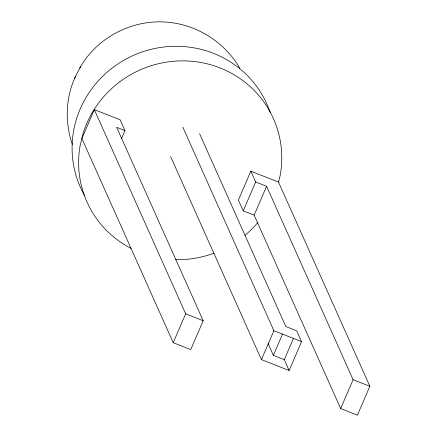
<?xml version="1.0" encoding="UTF-8"?>
<svg xmlns="http://www.w3.org/2000/svg" width="437" height="437" viewBox="0 0 437 437"><rect width="100%" height="100%" fill="white"/><g stroke="black" fill="none" stroke-linecap="round" stroke-linejoin="round"><path stroke-width="0.66" d="M278.511 182.076L250.833 171.189L238.389 200.053L243.223 210.869L254.148 215.162L340.658 408.557L357.411 415.15L369.855 386.286L278.511 182.076L280.155 175.587A102.111 98.86 -24.1 0 0 204.745 63.267A102.111 98.86 -24.1 0 0 83.445 132.291L80.233 144.98A102.111 98.86 -24.1 0 0 130.969 248.374M75.393 76.683C65.517 97.713 64.802 122.551 72.362 144.418M124.966 130.587L120.131 119.776L94.321 109.621L81.877 138.485L173.221 342.695L190.74 349.584L203.183 320.72L116.674 127.325L124.966 130.587L121.524 138.573M173.221 342.695L185.67 313.832L94.321 109.621M243.223 210.869L255.672 182.005L250.833 171.189M254.148 215.162L266.592 186.299L255.672 182.005M199.572 133.733L285.803 326.51L296.728 330.804L301.563 341.619L289.119 370.483L261.441 359.596L273.89 330.733L182.819 127.145M289.119 370.483L284.279 359.667L273.36 355.374L282.63 333.879M284.279 359.667L293.549 338.172M340.658 408.557L353.101 379.698L266.592 186.299M79.834 67.997C97.205 36.67 134.208 18.212 169.693 22.434C198.671 25.619 225.197 43.023 239.826 68.205M74.448 78.545L80.643 66.408M273.89 330.733L301.563 341.619M185.67 313.832L203.183 320.72M353.101 379.698L369.855 386.286M268.072 343.558L273.36 355.374M170.654 156.632L261.441 359.596M257.732 222.646A102.111 98.86 -24.1 0 1 244.993 235.281M213.912 253.231A102.111 98.86 -24.1 0 1 175.341 259.665M84.352 195.142A102.111 98.86 -24.1 0 1 133.465 55.379A102.111 98.86 -24.1 0 1 270.17 112.402"/></g></svg>
